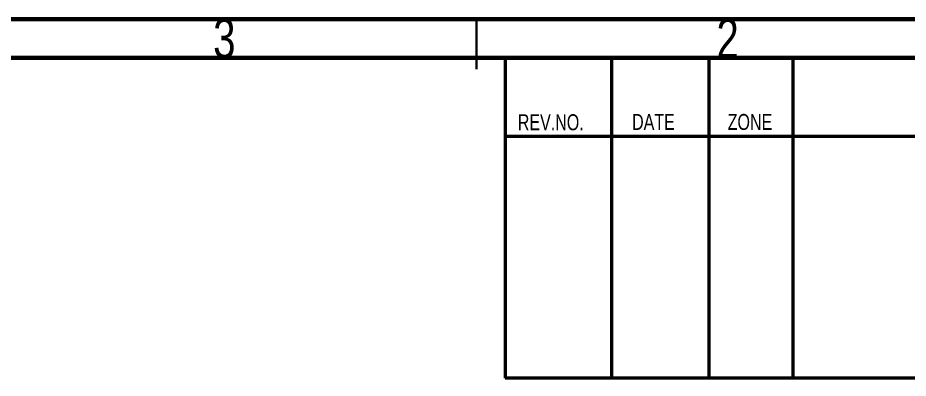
# Model space of a CAD drawing. Header units: millimetres. Extents: x 41 to 1868, y -696 to 319.
# Drawn here: x 760.6 to 849.1, y 279.9 to 315.7 of the extents above; entities that cross this region are included whole.
import ezdxf

# ---------------------------------------------------------------- set-up
doc = ezdxf.new("R2010")
doc.units = ezdxf.units.MM
doc.styles.add('SLDTEXTSTYLE0', font='TXT', dxfattribs={"width": 0.75})

msp = doc.modelspace()

# ---------------------------------------------------------------- linework, layer by layer
at = {"color": 7, "linetype": 'Continuous', "lineweight": 70}
for p, q in [((506.1835, 315.6157), (906.1835, 315.6157)), ((511.1835, 311.7492), (900.586, 311.7492))]:
    msp.add_line(p, q, dxfattribs=at)
at = {"color": 7, "linetype": 'Continuous', "lineweight": 35}
msp.add_line((806.1835, 310.6157), (806.1835, 315.6157), dxfattribs=at)
at = {"color": 7, "linetype": 'Continuous', "lineweight": 50}
for p, q in [((809.0264, 311.7492), (809.0264, 279.9263)), ((819.6023, 311.7492), (819.6023, 280.063)), ((829.2617, 311.7492), (829.2617, 279.9263)), ((837.6192, 311.7492), (837.6192, 279.9263)), ((900.586, 303.9335), (809.0264, 303.9335)), ((900.586, 279.9263), (809.0264, 279.9263))]:
    msp.add_line(p, q, dxfattribs=at)

# ---------------------------------------------------------------- texts
at = {"color": 7, "linetype": 'Continuous', "lineweight": 0, "style": 'SLDTEXTSTYLE0'}
for s, insert, char_height, attachment_point in [('3', (781.1436, 315.6758), 3.9688, 2), ('2', (831.1436, 315.6758), 3.9688, 2), ('REV.NO.', (810.2996, 306.1518), 1.5875, 1), ('DATE', (821.6526, 306.1811), 1.5875, 1), ('ZONE', (831.1509, 306.1811), 1.5875, 1)]:
    msp.add_mtext(s, dxfattribs=dict(at, insert=insert, char_height=char_height, attachment_point=attachment_point))

doc.saveas('drawing.dxf')
